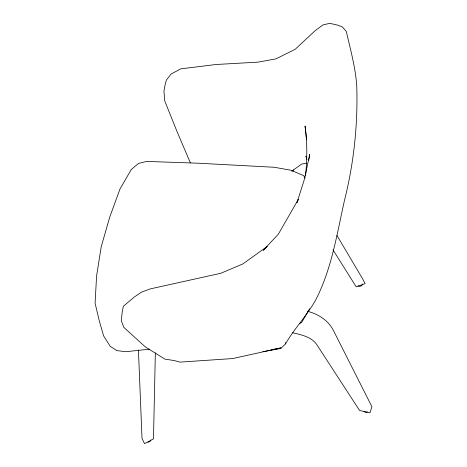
<?xml version="1.0" encoding="UTF-8"?>
<svg xmlns="http://www.w3.org/2000/svg" width="467" height="467" viewBox="0 0 467 467"><rect width="100%" height="100%" fill="white"/><g stroke="black" fill="none" stroke-linecap="round" stroke-linejoin="round"><path stroke-width="0.7" d="M262.828 351.669L280.772 348.528L285.53 343.881L285.588 342.48M305.552 175.872C307.158 159.288 307.397 142.517 305.044 125.985L306.562 139.586M308.792 160.14L309.697 154.472L304.408 179.275L297.065 202.369M155.75 352.854L155.307 354.727L153.48 438.91L144.472 443.65L142.015 438.338L138.425 349.952M292.856 171.155L293.276 169.842M297.094 202.526L298.238 199.532L278.303 234.253L263.207 250.312L267.317 246.401L242.805 263.966L220.763 273.288L150.298 288.892L141.448 292.202L134.403 296.954L123.317 306.259L122.202 312.16L121.297 320.683L123.837 327.361L145.219 346.829L164.863 359.111L174.349 360.582L179.953 362.123L232.753 358.551L280.976 347.886L271.035 349.76M362.573 284.029L361.849 285.594L359.934 286.388L357.961 285.938M285.53 343.881C294.461 328.254 307.356 315.313 315.966 299.394C331.722 268.653 336.964 233.955 344.442 200.565C353.84 163.217 357.961 124.654 356.759 86.161C355.539 67.552 350.443 49.63 346.333 31.528L342.445 26.963L337.629 25.125L329.877 23.35L323.036 24.862L314.968 30.834L295.173 49.309L276.015 58.854L258.099 62.134L216.116 64.499L180.723 68.853L171.045 74.09L166.41 80.038L165.411 83.313L163.935 91.135L164.775 101L177.337 132.313L190.367 162.843M150.905 439.996L150.082 441.443L147.951 442.337M309.615 308.664L301.641 322.516L299.703 323.532M291.741 171.185L301.746 164.01L306.621 163.281M367.336 411.947L366.256 412.408L364.021 411.748M149.516 349.17L125.687 351.727L116.919 350.589L110.212 346.351L103.621 335.878L99.413 321.395L95.087 303.136L96.576 276.055L101.176 246.938L109.593 217.529L119.926 189.135L131.25 169.556L138.512 163.427L146.714 161.413L198.522 163.234L274.304 167.268L291.005 170.268L303.585 175.563L305.144 178.015M292.593 332.761C301.816 334.851 312.627 337.098 317.706 346.047L359.59 410.505L369.987 412.735L371.913 406.704L333.502 330.659C328.552 320.56 318.325 314.063 307.677 311.331M332.959 249.798L356.169 286.796L365.066 283.627L362.836 279.208L336.935 235.444M306.492 157.414L305.885 156.13L306.866 159.516"/></g></svg>
